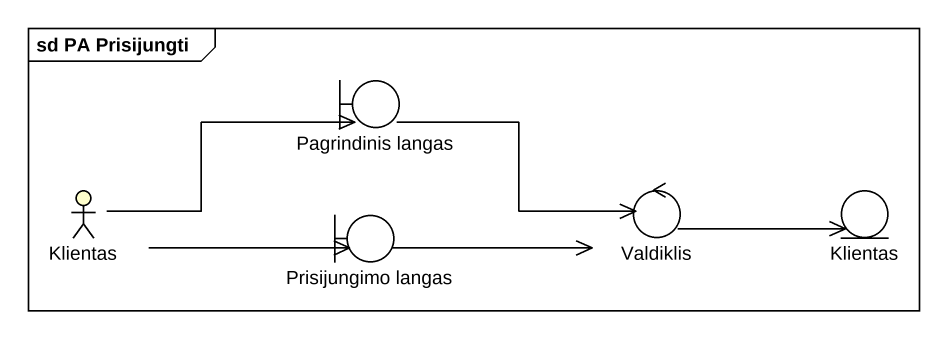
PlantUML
@startuml
mainframe sd PA Prisijungti
boundary "Pagrindinis langas" as Pagrindinis_langas
actor Klientas #FFFFCC
boundary "Prisijungimo langas" as Prisijungimo_langas
control Valdiklis
entity "Klientas" as Klientas_2
Pagrindinis_langas -right-> Valdiklis
Klientas -right-> Pagrindinis_langas
Klientas -right-> Prisijungimo_langas
Prisijungimo_langas -right-> Valdiklis
Valdiklis -right-> Klientas_2
@enduml
